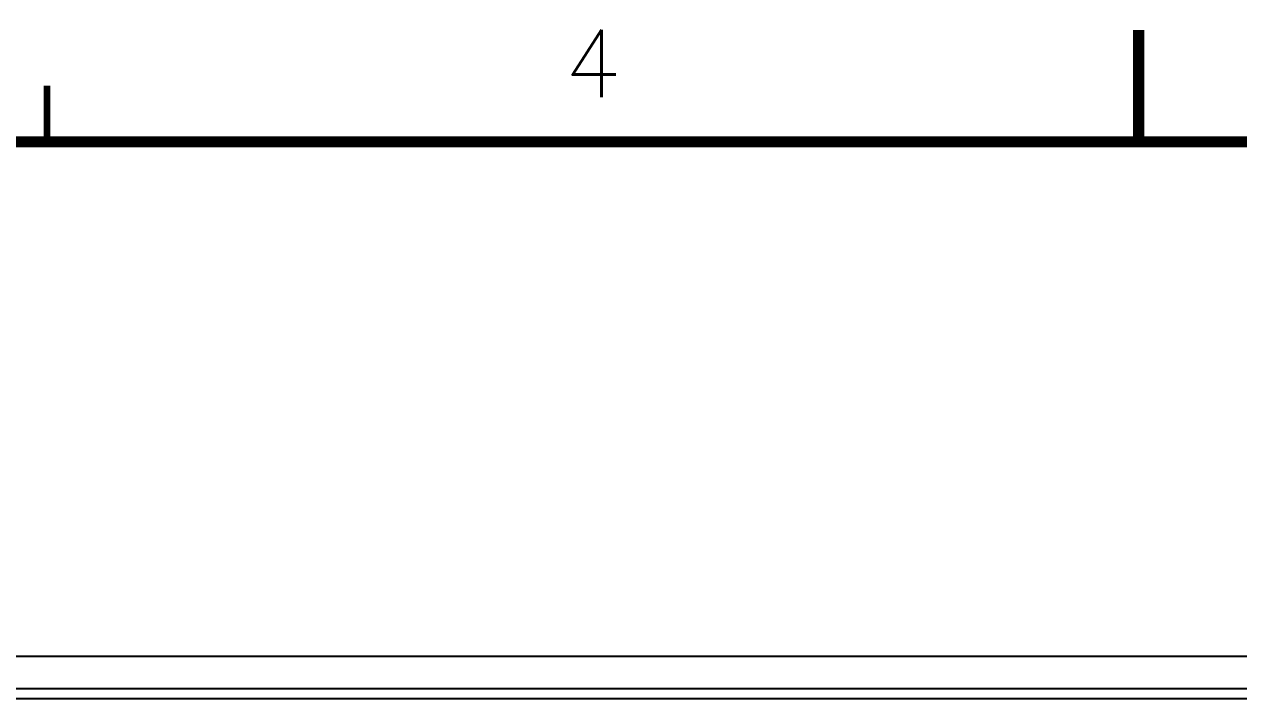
# Model space of a CAD drawing. Extents: x 295 to 953, y 10 to 290.
# Drawn here: x 637.2 to 691.4, y 260.1 to 290.2 of the extents above; entities that cross this region are included whole.
import ezdxf
from ezdxf.enums import TextEntityAlignment as Align

# ---------------------------------------------------------------- set-up
doc = ezdxf.new("R2010")
doc.units = 0
doc.header["$LTSCALE"] = 5
doc.header["$MEASUREMENT"] = 0
doc.layers.get('0').update_dxf_attribs({"linetype": 'CONTINUOUS', "lineweight": 25})
for name, color, linetype in [('DV-PEI-A6_TOP', 5, 'CONTINUOUS'), ('문자', 4, 'CONTINUOUS'), ('테두리', 3, 'CONTINUOUS')]:
    doc.layers.add(name, color=color, linetype=linetype)
doc.styles.get("Standard").update_dxf_attribs({"font": 'simplex.shx'})

# ---------------------------------------------------------------- blocks, each defined once
blk = doc.blocks.new('C')
at = {"layer": '테두리'}
for points, const_width in [([(210, 290), (210, 285)], 0.5), ([(161.25, 287.5), (161.25, 285)], 0.3), ([(15, 285), (15, 15), (405, 15), (405, 285), (15, 285)], 0.5)]:
    blk.add_lwpolyline(points, dxfattribs=dict(at, const_width=const_width))
at = {"layer": '문자'}
blk.add_text('4', height=3, dxfattribs=at).set_placement((185.625, 288.5), align=Align.MIDDLE)

msp = doc.modelspace()

# ---------------------------------------------------------------- linework, layer by layer
at = {"layer": 'DV-PEI-A6_TOP', "color": 7}
for p, q in [((858.075, 262), (515.377, 262)), ((823.946, 260.562), (532.143, 260.562)), ((531.402, 260.124), (841.179, 260.124))]:
    msp.add_line(p, q, dxfattribs=at)

# ---------------------------------------------------------------- block references
msp.add_blockref('C', (476.978, 0))

doc.saveas('drawing.dxf')
